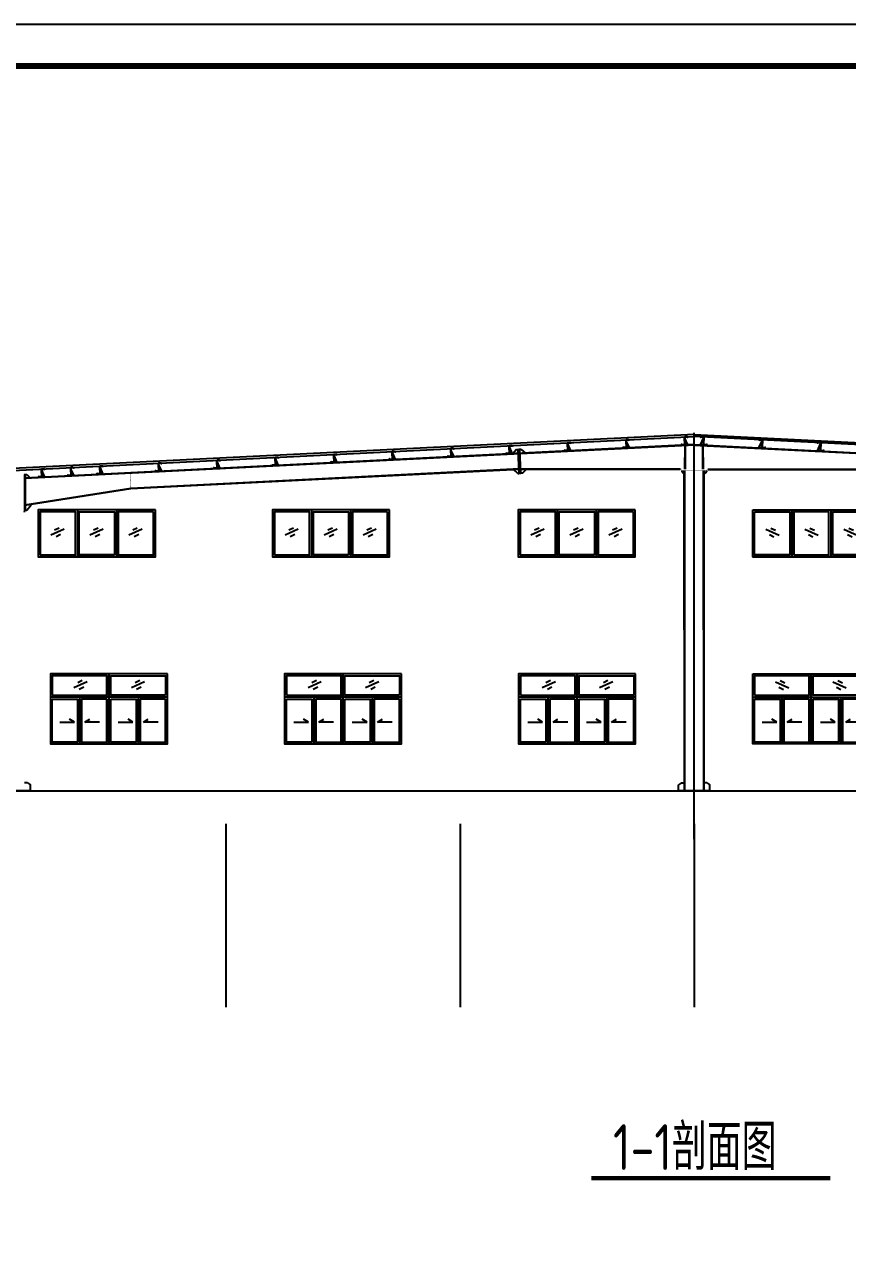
# Model space of a CAD drawing. Extents: x 180850 to 1399066, y 113487 to 334416.
# Drawn here: x 819273 to 840360, y 285484 to 316984 of the extents above; entities that cross this region are included whole.
import ezdxf

# ---------------------------------------------------------------- set-up
doc = ezdxf.new("R2010")
doc.units = 0
doc.header["$LTSCALE"] = 1000
for name, color, linetype in [('AXIS', 3, 'Continuous'), ('DOTE', 1, 'Continuous'), ('GL', 150, 'Continuous'), ('GZ', 50, 'Continuous'), ('LT', 27, 'Continuous'), ('PUB_TITLE', 4, 'Continuous'), ('PZ', 202, 'Continuous'), ('TEXT', 7, 'Continuous')]:
    doc.layers.add(name, color=color, linetype=linetype)
doc.styles.add('C', font='tssdeng.shx', dxfattribs={"height": 3, "bigfont": 'tssdchn.shx'})

# ---------------------------------------------------------------- blocks, each defined once
blk = doc.blocks.new('A$C50290E37')
at = {"color": 8}
for p, q in [((1000, 6000), (1000, 4800)), ((2000, 6000), (2000, 4800)), ((7000, 6000), (7000, 4800)), ((8000, 6000), (8000, 4800)), ((13300, 6000), (13300, 4800)), ((14300, 6000), (14300, 4800)), ((19308, 6000), (19308, 4800)), ((20308, 6000), (20308, 4800)), ((25304, 6000), (25304, 4800)), ((26304, 6000), (26304, 4800)), ((31000, 6000), (31000, 4800)), ((32000, 6000), (32000, 4800)), ((660, 5502), (322, 5350)), ((536, 5535), (418, 5477)), ((572, 5367), (454, 5310)), ((1660, 5502), (1322, 5350)), ((1536, 5535), (1418, 5477)), ((1572, 5367), (1454, 5310)), ((2661, 5503), (2322, 5350)), ((2536, 5535), (2418, 5477)), ((2572, 5367), (2455, 5310)), ((6660, 5502), (6322, 5350)), ((6536, 5535), (6418, 5477)), ((6572, 5367), (6454, 5310)), ((7660, 5502), (7322, 5350)), ((7536, 5535), (7418, 5477)), ((7572, 5367), (7454, 5310)), ((8661, 5503), (8322, 5350)), ((8536, 5535), (8418, 5477)), ((8572, 5367), (8455, 5310)), ((12960, 5502), (12622, 5350)), ((12836, 5535), (12718, 5477)), ((12872, 5367), (12754, 5310)), ((13960, 5502), (13622, 5350)), ((13836, 5535), (13718, 5477)), ((13872, 5367), (13754, 5310)), ((14961, 5503), (14622, 5350)), ((14836, 5535), (14718, 5477)), ((14872, 5367), (14755, 5310)), ((18647, 5503), (18985, 5350)), ((18735, 5367), (18853, 5310)), ((18772, 5535), (18889, 5477)), ((19647, 5502), (19986, 5350)), ((19736, 5367), (19853, 5310)), ((19772, 5535), (19890, 5477)), ((20647, 5502), (20986, 5350)), ((20736, 5367), (20853, 5310)), ((20772, 5535), (20890, 5477)), ((24643, 5503), (24981, 5350)), ((24731, 5367), (24849, 5310)), ((24768, 5535), (24885, 5477)), ((25643, 5502), (25982, 5350)), ((25732, 5367), (25849, 5310)), ((25768, 5535), (25886, 5477)), ((26643, 5502), (26982, 5350)), ((26732, 5367), (26849, 5310)), ((26768, 5535), (26886, 5477)), ((30660, 5502), (30322, 5350)), ((30536, 5535), (30418, 5477)), ((30572, 5367), (30454, 5310)), ((31660, 5502), (31322, 5350)), ((31536, 5535), (31418, 5477)), ((31572, 5367), (31454, 5310)), ((32661, 5503), (32322, 5350)), ((32536, 5535), (32418, 5477)), ((32572, 5367), (32455, 5310)), ((3000, 4800), (0, 4800)), ((9000, 4800), (6000, 4800)), ((15300, 4800), (12300, 4800)), ((18308, 4800), (21308, 4800)), ((24304, 4800), (27304, 4800)), ((33000, 4800), (30000, 4800)), ((1251, 1592), (913, 1440)), ((1126, 1624), (1009, 1567)), ((1808, 1800), (1808, 0)), ((1808, 0), (1808, 1800)), ((2724, 1592), (2386, 1440)), ((2599, 1624), (2482, 1567)), ((7251, 1592), (6913, 1440)), ((7126, 1624), (7009, 1567)), ((7808, 1800), (7808, 0)), ((7808, 0), (7808, 1800)), ((8724, 1592), (8386, 1440)), ((8599, 1624), (8482, 1567)), ((13251, 1592), (12913, 1440)), ((13126, 1624), (13009, 1567)), ((13808, 1800), (13808, 0)), ((13808, 0), (13808, 1800)), ((14724, 1592), (14386, 1440)), ((14599, 1624), (14482, 1567)), ((18892, 1592), (19230, 1440)), ((19016, 1624), (19134, 1567)), ((19808, 1800), (19808, 0)), ((19808, 0), (19808, 1800)), ((20365, 1592), (20703, 1440)), ((20489, 1624), (20607, 1567)), ((24892, 1592), (25230, 1440)), ((25016, 1624), (25134, 1567)), ((25808, 1800), (25808, 0)), ((25808, 0), (25808, 1800)), ((26365, 1592), (26703, 1440)), ((26489, 1624), (26607, 1567)), ((31251, 1592), (30913, 1440)), ((31126, 1624), (31009, 1567)), ((31808, 1800), (31808, 0)), ((31808, 0), (31808, 1800)), ((32724, 1592), (32386, 1440)), ((32599, 1624), (32482, 1567)), ((1162, 1456), (1045, 1399)), ((2635, 1456), (2518, 1399)), ((7162, 1456), (7045, 1399)), ((8635, 1456), (8518, 1399)), ((13162, 1456), (13045, 1399)), ((14635, 1456), (14518, 1399)), ((18980, 1456), (19098, 1399)), ((20453, 1456), (20571, 1399)), ((24980, 1456), (25098, 1399)), ((26453, 1456), (26571, 1399)), ((31162, 1456), (31045, 1399)), ((32635, 1456), (32518, 1399)), ((3308, 1200), (308, 1200)), ((1058, 1200), (1058, 0)), ((2558, 1200), (2558, 0)), ((9308, 1200), (6308, 1200)), ((7058, 1200), (7058, 0)), ((8558, 1200), (8558, 0)), ((15308, 1200), (12308, 1200)), ((13058, 1200), (13058, 0)), ((14558, 1200), (14558, 0)), ((18308, 1200), (21308, 1200)), ((19058, 1200), (19057, 0)), ((20558, 1200), (20558, 0)), ((24308, 1200), (27308, 1200)), ((25058, 1200), (25057, 0)), ((26558, 1200), (26558, 0)), ((33308, 1200), (30308, 1200)), ((31058, 1200), (31058, 0)), ((32558, 1200), (32558, 0)), ((924, 555), (799, 640)), ((1192, 555), (1317, 640)), ((2424, 555), (2299, 640)), ((2692, 556), (2817, 640)), ((6924, 555), (6799, 640)), ((7192, 555), (7317, 640)), ((8424, 555), (8299, 640)), ((8692, 556), (8817, 640)), ((12924, 555), (12799, 640)), ((13192, 555), (13317, 640)), ((14424, 555), (14299, 640)), ((14692, 556), (14817, 640)), ((18924, 556), (18799, 640)), ((19192, 555), (19317, 640)), ((20424, 555), (20299, 640)), ((20692, 555), (20817, 640)), ((24924, 556), (24799, 640)), ((25192, 555), (25317, 640)), ((26424, 555), (26299, 640)), ((26692, 555), (26817, 640)), ((30924, 555), (30799, 640)), ((31192, 555), (31317, 640)), ((32424, 555), (32299, 640)), ((32692, 556), (32817, 640)), ((547, 555), (924, 555)), ((1568, 555), (1192, 555)), ((2047, 555), (2424, 555)), ((3068, 556), (2692, 556)), ((6547, 555), (6924, 555)), ((7568, 555), (7192, 555)), ((8047, 555), (8424, 555)), ((9068, 556), (8692, 556)), ((12547, 555), (12924, 555)), ((13568, 555), (13192, 555)), ((14047, 555), (14424, 555)), ((15068, 556), (14692, 556)), ((18547, 556), (18924, 556)), ((19568, 555), (19192, 555)), ((20047, 555), (20424, 555)), ((21068, 555), (20692, 555)), ((24547, 556), (24924, 556)), ((25568, 555), (25192, 555)), ((26047, 555), (26424, 555)), ((27068, 555), (26692, 555)), ((30547, 555), (30924, 555)), ((31568, 555), (31192, 555)), ((32047, 555), (32424, 555)), ((33068, 556), (32692, 556))]:
    blk.add_line(p, q, dxfattribs=at)
for points in [[(3000, 6000), (0, 6000), (0, 4800), (3000, 4800)], [(9000, 6000), (6000, 6000), (6000, 4800), (9000, 4800)], [(15300, 6000), (12300, 6000), (12300, 4800), (15300, 4800)], [(18308, 6000), (21308, 6000), (21308, 4800), (18308, 4800)], [(24304, 6000), (27304, 6000), (27304, 4800), (24304, 4800)], [(33000, 6000), (30000, 6000), (30000, 4800), (33000, 4800)], [(50, 4850), (950, 4850), (950, 5950), (50, 5950)], [(1950, 4850), (1050, 4850), (1050, 5950), (1950, 5950)], [(2950, 5950), (2050, 5950), (2050, 4850), (2950, 4850)], [(6050, 4850), (6950, 4850), (6950, 5950), (6050, 5950)], [(7950, 4850), (7050, 4850), (7050, 5950), (7950, 5950)], [(8950, 5950), (8050, 5950), (8050, 4850), (8950, 4850)], [(12350, 4850), (13250, 4850), (13250, 5950), (12350, 5950)], [(14250, 4850), (13350, 4850), (13350, 5950), (14250, 5950)], [(15250, 5950), (14350, 5950), (14350, 4850), (15250, 4850)], [(18357, 5950), (19257, 5950), (19257, 4850), (18357, 4850)], [(19358, 4850), (20258, 4850), (20258, 5950), (19358, 5950)], [(21258, 4850), (20358, 4850), (20358, 5950), (21258, 5950)], [(24353, 5950), (25253, 5950), (25253, 4850), (24353, 4850)], [(25354, 4850), (26254, 4850), (26254, 5950), (25354, 5950)], [(27254, 4850), (26354, 4850), (26354, 5950), (27254, 5950)], [(30050, 4850), (30950, 4850), (30950, 5950), (30050, 5950)], [(31950, 4850), (31050, 4850), (31050, 5950), (31950, 5950)], [(32950, 5950), (32050, 5950), (32050, 4850), (32950, 4850)], [(3308, 1800), (308, 1800), (308, 0), (3308, 0)], [(358, 1250), (1758, 1250), (1758, 1750), (358, 1750)], [(3258, 1250), (1858, 1250), (1858, 1750), (3258, 1750)], [(9308, 1800), (6308, 1800), (6308, 0), (9308, 0)], [(6358, 1250), (7758, 1250), (7758, 1750), (6358, 1750)], [(9258, 1250), (7858, 1250), (7858, 1750), (9258, 1750)], [(15308, 1800), (12308, 1800), (12308, 0), (15308, 0)], [(12358, 1250), (13758, 1250), (13758, 1750), (12358, 1750)], [(15258, 1250), (13858, 1250), (13858, 1750), (15258, 1750)], [(18308, 1800), (21308, 1800), (21308, 0), (18308, 0)], [(18358, 1250), (19758, 1250), (19758, 1750), (18358, 1750)], [(21258, 1250), (19858, 1250), (19858, 1750), (21258, 1750)], [(24308, 1800), (27308, 1800), (27308, 0), (24308, 0)], [(24358, 1250), (25758, 1250), (25758, 1750), (24358, 1750)], [(27258, 1250), (25858, 1250), (25858, 1750), (27258, 1750)], [(33308, 1800), (30308, 1800), (30308, 0), (33308, 0)], [(30358, 1250), (31758, 1250), (31758, 1750), (30358, 1750)], [(33258, 1250), (31858, 1250), (31858, 1750), (33258, 1750)], [(358, 1150), (1008, 1150), (1008, 50), (358, 50)], [(1758, 1150), (1108, 1150), (1108, 50), (1758, 50)], [(1858, 1150), (2508, 1150), (2508, 50), (1858, 50)], [(3258, 1150), (2608, 1150), (2608, 50), (3258, 50)], [(6358, 1150), (7008, 1150), (7008, 50), (6358, 50)], [(7758, 1150), (7108, 1150), (7108, 50), (7758, 50)], [(7858, 1150), (8508, 1150), (8508, 50), (7858, 50)], [(9258, 1150), (8608, 1150), (8608, 50), (9258, 50)], [(12358, 1150), (13008, 1150), (13008, 50), (12358, 50)], [(13758, 1150), (13108, 1150), (13108, 50), (13758, 50)], [(13858, 1150), (14508, 1150), (14508, 50), (13858, 50)], [(15258, 1150), (14608, 1150), (14608, 50), (15258, 50)], [(18358, 1150), (19008, 1150), (19008, 50), (18357, 50)], [(19758, 1150), (19108, 1150), (19107, 50), (19758, 50)], [(19858, 1150), (20508, 1150), (20508, 50), (19858, 50)], [(21258, 1150), (20608, 1150), (20608, 50), (21258, 50)], [(24358, 1150), (25008, 1150), (25008, 50), (24357, 50)], [(25758, 1150), (25108, 1150), (25107, 50), (25758, 50)], [(25858, 1150), (26508, 1150), (26508, 50), (25858, 50)], [(27258, 1150), (26608, 1150), (26608, 50), (27258, 50)], [(30358, 1150), (31008, 1150), (31008, 50), (30358, 50)], [(31758, 1150), (31108, 1150), (31108, 50), (31758, 50)], [(31858, 1150), (32508, 1150), (32508, 50), (31858, 50)], [(33258, 1150), (32608, 1150), (32608, 50), (33258, 50)]]:
    blk.add_lwpolyline(points, close=True, dxfattribs=at)

msp = doc.modelspace()

# ---------------------------------------------------------------- linework, layer by layer
at = {"color": 3, "const_width": 117.6, "elevation": -0.86}
msp.add_lwpolyline([(833795.13, 287412.91), (839925.43, 287412.91)], dxfattribs=at)
at = {"layer": 'AXIS'}
for p, q in [((824432.59, 296493.29, -0.66), (824432.59, 291799.17, -0.66)), ((830432.59, 296493.29, -0.8), (830432.59, 291799.17, -0.8)), ((836432.77, 296493.29, -0.86), (836432.77, 291799.17, -0.86))]:
    msp.add_line(p, q, dxfattribs=at)
at = {"layer": 'AXIS', "linetype": 'ByBlock', "elevation": -0.86}
for points in [[(818975.74, 305553.78), (836432.59, 306427.52), (836432.59, 306477.78), (818973.24, 305603.71)], [(853889.45, 305553.78), (836432.59, 306427.52), (836432.59, 306477.78), (853891.95, 305603.71)]]:
    msp.add_lwpolyline(points, close=True, dxfattribs=at)
at = {"layer": 'DOTE'}
for p, q in [((836432.59, 296103.29, -0.86), (836432.59, 306517.79, -0.86)), ((816572.04, 297343.29, -0.86), (855704.25, 297343.29, -0.86))]:
    msp.add_line(p, q, dxfattribs=at)
at = {"layer": 'GL'}
for p, q in [((836450.68, 306205.18, -0.86), (819275.92, 305346.44, -0.86)), ((836450.68, 306217.19, -0.86), (819276.16, 305358.47, -0.86)), ((836196.8, 305590.5, 4.17), (836199.07, 306192.6, 0.84)), ((836210.8, 305590.5, 4.17), (836213.07, 306193.3, 0.83)), ((836414.51, 306217.19, -0.86), (853589.03, 305358.47, -0.86)), ((836414.51, 306205.18, -0.86), (853589.27, 305346.44, -0.86)), ((836654.39, 305590.5, 4.17), (836652.12, 306193.3, 0.83)), ((836668.39, 305590.5, 4.17), (836666.12, 306192.6, 0.84)), ((831966.49, 305592.49, -0.86), (821993.36, 305093.83, -0.86)), ((831967.09, 305580.5, -0.86), (821993.96, 305081.84, -0.86)), ((836070.31, 305591.71, -0.89), (831966.45, 305593.31, -0.86)), ((836070.32, 305580.51, 0.34), (831967.05, 305581.34, -0.86)), ((836794.87, 305580.51, 0.34), (840898.14, 305581.34, -0.86)), ((836794.88, 305591.71, -0.89), (840898.74, 305593.31, -0.86)), ((821992.48, 305093.75, -0.86), (819278.59, 304666.39, -0.86)), ((821992.48, 305093.75, -0.86), (819278.59, 304666.39, -0.86)), ((821993.96, 305081.84, -0.86), (819278.59, 304654.31, -0.86)), ((821993.96, 305081.84, -0.86), (819278.59, 304654.31, -0.86))]:
    msp.add_line(p, q, dxfattribs=at)
at = {"layer": 'GL', "color": 6, "const_width": 10, "elevation": -0.86}
msp.add_lwpolyline([(821973.38, 305493.33), (821993.96, 305081.84)], dxfattribs=at)
msp.add_lwpolyline([(821973.38, 305493.33), (821993.96, 305081.84)], dxfattribs=at)
at = {"layer": 'GZ'}
for p, q in [((836182.59, 297368.29, 3.16), (836180.32, 305552.5, -4.58)), ((836196.59, 297368.29, 3.16), (836194.32, 305552.5, -4.53)), ((836666.32, 305552.5, -9.14), (836668.59, 297368.29, -0.86)), ((836680.32, 305552.5, -9.14), (836682.59, 297368.29, -0.86))]:
    msp.add_line(p, q, dxfattribs=at)
at = {"layer": 'LT', "color": 1, "linetype": 'Continuous'}
for p, q in [((833211.22, 306207.67, -4.86), (833171.37, 306205.68, -4.86)), ((833211.22, 306207.67, -4.86), (833171.37, 306205.68, -4.86)), ((834709.35, 306282.58, -4.86), (834669.49, 306280.59, -4.86)), ((834709.35, 306282.58, -4.86), (834669.49, 306280.59, -4.86)), ((834713.92, 306191.17, -4.86), (834674.07, 306189.18, -4.86)), ((834713.92, 306191.17, -4.86), (834674.07, 306189.18, -4.86)), ((836207.48, 306357.49, -4.86), (836167.62, 306355.49, -4.86)), ((836207.48, 306357.49, -4.86), (836167.62, 306355.49, -4.86)), ((836212.05, 306266.08, -4.86), (836172.19, 306264.09, -4.86)), ((836212.05, 306266.08, -4.86), (836172.19, 306264.09, -4.86)), ((836653.14, 306266.08, -4.86), (836692.99, 306264.09, -4.86)), ((836653.14, 306266.08, -4.86), (836692.99, 306264.09, -4.86)), ((836657.71, 306357.49, -4.86), (836697.56, 306355.49, -4.86)), ((836657.71, 306357.49, -4.86), (836697.56, 306355.49, -4.86)), ((838151.27, 306191.17, -4.86), (838191.12, 306189.18, -4.86)), ((838151.27, 306191.17, -4.86), (838191.12, 306189.18, -4.86)), ((838155.84, 306282.58, -4.86), (838195.69, 306280.59, -4.86)), ((838155.84, 306282.58, -4.86), (838195.69, 306280.59, -4.86)), ((839653.97, 306207.67, -4.86), (839693.82, 306205.68, -4.86)), ((839653.97, 306207.67, -4.86), (839693.82, 306205.68, -4.86)), ((827218.71, 305908.05, -4.86), (827178.85, 305906.05, -4.86)), ((827218.71, 305908.05, -4.86), (827178.85, 305906.05, -4.86)), ((828716.84, 305982.95, -4.86), (828676.98, 305980.96, -4.86)), ((828716.84, 305982.95, -4.86), (828676.98, 305980.96, -4.86)), ((828721.41, 305891.55, -4.86), (828681.55, 305889.55, -4.86)), ((828721.41, 305891.55, -4.86), (828681.55, 305889.55, -4.86)), ((830214.97, 306057.86, -4.86), (830175.11, 306055.87, -4.86)), ((830214.97, 306057.86, -4.86), (830175.11, 306055.87, -4.86)), ((830219.54, 305966.45, -4.86), (830179.68, 305964.46, -4.86)), ((830219.54, 305966.45, -4.86), (830179.68, 305964.46, -4.86)), ((831713.09, 306132.77, -4.86), (831673.24, 306130.77, -4.86)), ((831713.09, 306132.77, -4.86), (831673.24, 306130.77, -4.86)), ((831717.66, 306041.36, -4.86), (831677.81, 306039.37, -4.86)), ((831717.66, 306041.36, -4.86), (831677.81, 306039.37, -4.86)), ((833215.79, 306116.27, -4.86), (833175.94, 306114.27, -4.86)), ((833215.79, 306116.27, -4.86), (833175.94, 306114.27, -4.86)), ((839649.4, 306116.27, -4.86), (839689.25, 306114.27, -4.86)), ((839649.4, 306116.27, -4.86), (839689.25, 306114.27, -4.86)), ((820477.13, 305570.97, -4.86), (820437.27, 305568.97, -4.86)), ((820477.13, 305570.97, -4.86), (820437.27, 305568.97, -4.86)), ((821226.19, 305608.42, -4.86), (821186.34, 305606.43, -4.86)), ((821226.19, 305608.42, -4.86), (821186.34, 305606.43, -4.86)), ((822724.32, 305683.33, -4.86), (822684.47, 305681.33, -4.86)), ((822724.32, 305683.33, -4.86), (822684.47, 305681.33, -4.86)), ((822728.89, 305591.92, -4.86), (822689.04, 305589.93, -4.86)), ((822728.89, 305591.92, -4.86), (822689.04, 305589.93, -4.86)), ((824222.45, 305758.23, -4.86), (824182.6, 305756.24, -4.86)), ((824222.45, 305758.23, -4.86), (824182.6, 305756.24, -4.86)), ((824227.02, 305666.83, -4.86), (824187.17, 305664.83, -4.86)), ((824227.02, 305666.83, -4.86), (824187.17, 305664.83, -4.86)), ((825720.58, 305833.14, -4.86), (825680.72, 305831.15, -4.86)), ((825720.58, 305833.14, -4.86), (825680.72, 305831.15, -4.86)), ((825725.15, 305741.73, -4.86), (825685.29, 305739.74, -4.86)), ((825725.15, 305741.73, -4.86), (825685.29, 305739.74, -4.86)), ((827223.28, 305816.64, -4.86), (827183.42, 305814.65, -4.86)), ((827223.28, 305816.64, -4.86), (827183.42, 305814.65, -4.86)), ((819728.07, 305533.51, -4.86), (819688.21, 305531.52, -4.86)), ((819728.07, 305533.51, -4.86), (819688.21, 305531.52, -4.86)), ((819732.64, 305442.11, -4.86), (819692.78, 305440.12, -4.86)), ((819732.64, 305442.11, -4.86), (819692.78, 305440.12, -4.86)), ((820481.7, 305479.56, -4.86), (820441.84, 305477.57, -4.86)), ((820481.7, 305479.56, -4.86), (820441.84, 305477.57, -4.86)), ((821230.76, 305517.01, -4.86), (821190.91, 305515.02, -4.86)), ((821230.76, 305517.01, -4.86), (821190.91, 305515.02, -4.86))]:
    msp.add_line(p, q, dxfattribs=at)
at = {"layer": 'LT', "elevation": -4.86}
for points in [[(831690.78, 306176.45, -0.41421356), (831700.26, 306186.93), (831755.95, 306189.72), (831770.07, 306176.94), (831772.08, 306179.17), (831757.04, 306192.78), (831697.12, 306189.78, 0.41421356), (831687.63, 306179.29), (831696.47, 306002.51, -0.41421356), (831686.98, 305992.03), (831631.29, 305989.24), (831617.17, 306002.02), (831615.16, 305999.79), (831630.2, 305986.18), (831690.13, 305989.18, 0.41421356), (831699.62, 305999.67), (831690.78, 306176.45)], [(833188.9, 306251.35, -0.41421356), (833198.39, 306261.84), (833254.08, 306264.62), (833268.2, 306251.85), (833270.21, 306254.07), (833255.17, 306267.68), (833195.25, 306264.69, 0.41421356), (833185.76, 306254.2), (833194.6, 306077.42, -0.41421356), (833185.11, 306066.93), (833129.42, 306064.15), (833115.3, 306076.92), (833113.29, 306074.7), (833128.33, 306061.09), (833188.26, 306064.09, 0.41421356), (833197.74, 306074.57), (833188.9, 306251.35)], [(834687.03, 306326.26, -0.41421356), (834696.52, 306336.75), (834752.21, 306339.53), (834766.33, 306326.75), (834768.34, 306328.98), (834753.3, 306342.59), (834693.38, 306339.59, 0.41421356), (834683.89, 306329.1), (834692.73, 306152.33, -0.41421356), (834683.24, 306141.84), (834627.55, 306139.05), (834613.43, 306151.83), (834611.42, 306149.61), (834626.46, 306136), (834686.38, 306138.99, 0.41421356), (834695.87, 306149.48), (834687.03, 306326.26)], [(836185.16, 306401.16, -0.41421356), (836194.65, 306411.65), (836250.34, 306414.44), (836264.46, 306401.66), (836266.47, 306403.89), (836251.43, 306417.49), (836191.5, 306414.5, 0.41421356), (836182.02, 306404.01), (836190.85, 306227.23, -0.41421356), (836181.37, 306216.75), (836125.68, 306213.96), (836111.56, 306226.74), (836109.55, 306224.51), (836124.59, 306210.9), (836184.51, 306213.9, 0.41421356), (836194, 306224.39), (836185.16, 306401.16)], [(836680.03, 306401.16, 0.41421356), (836670.54, 306411.65), (836614.85, 306414.44), (836600.73, 306401.66), (836598.72, 306403.89), (836613.76, 306417.49), (836673.68, 306414.5, -0.41421356), (836683.17, 306404.01), (836674.33, 306227.23, 0.41421356), (836683.82, 306216.75), (836739.51, 306213.96), (836753.63, 306226.74), (836755.64, 306224.51), (836740.6, 306210.9), (836680.68, 306213.9, -0.41421356), (836671.19, 306224.39), (836680.03, 306401.16)], [(838178.15, 306326.26, 0.41421356), (838168.67, 306336.75), (838112.98, 306339.53), (838098.86, 306326.75), (838096.85, 306328.98), (838111.89, 306342.59), (838171.81, 306339.59, -0.41421356), (838181.3, 306329.1), (838172.46, 306152.33, 0.41421356), (838181.95, 306141.84), (838237.64, 306139.05), (838251.76, 306151.83), (838253.77, 306149.61), (838238.73, 306136), (838178.8, 306138.99, -0.41421356), (838169.32, 306149.48), (838178.15, 306326.26)], [(839676.28, 306251.35, 0.41421356), (839666.8, 306261.84), (839611.11, 306264.62), (839596.99, 306251.85), (839594.97, 306254.07), (839610.02, 306267.68), (839669.94, 306264.69, -0.41421356), (839679.43, 306254.2), (839670.59, 306077.42, 0.41421356), (839680.08, 306066.93), (839735.77, 306064.15), (839749.89, 306076.92), (839751.9, 306074.7), (839736.86, 306061.09), (839676.93, 306064.09, -0.41421356), (839667.44, 306074.57), (839676.28, 306251.35)], [(825698.26, 305876.82, -0.41421356), (825707.75, 305887.31), (825763.44, 305890.09), (825777.56, 305877.32), (825779.57, 305879.54), (825764.53, 305893.15), (825704.6, 305890.15, 0.41421356), (825695.12, 305879.67), (825703.96, 305702.89, -0.41421356), (825694.47, 305692.4), (825638.78, 305689.62), (825624.66, 305702.39), (825622.65, 305700.17), (825637.69, 305686.56), (825697.61, 305689.55, 0.41421356), (825707.1, 305700.04), (825698.26, 305876.82)], [(827196.39, 305951.73, -0.41421356), (827205.88, 305962.21), (827261.57, 305965), (827275.69, 305952.22), (827277.7, 305954.45), (827262.66, 305968.06), (827202.73, 305965.06, 0.41421356), (827193.24, 305954.57), (827202.08, 305777.79, -0.41421356), (827192.6, 305767.31), (827136.91, 305764.52), (827122.79, 305777.3), (827120.77, 305775.07), (827135.82, 305761.46), (827195.74, 305764.46, 0.41421356), (827205.23, 305774.95), (827196.39, 305951.73)], [(828694.52, 306026.63, -0.41421356), (828704.01, 306037.12), (828759.7, 306039.9), (828773.82, 306027.13), (828775.83, 306029.35), (828760.79, 306042.96), (828700.86, 306039.97, 0.41421356), (828691.37, 306029.48), (828700.21, 305852.7, -0.41421356), (828690.72, 305842.21), (828635.04, 305839.43), (828620.92, 305852.2), (828618.9, 305849.98), (828633.94, 305836.37), (828693.87, 305839.37, 0.41421356), (828703.36, 305849.85), (828694.52, 306026.63)], [(830192.65, 306101.54, -0.41421356), (830202.14, 306112.03), (830257.82, 306114.81), (830271.94, 306102.04), (830273.96, 306104.26), (830258.91, 306117.87), (830198.99, 306114.87, 0.41421356), (830189.5, 306104.39), (830198.34, 305927.61, -0.41421356), (830188.85, 305917.12), (830133.16, 305914.34), (830119.04, 305927.11), (830117.03, 305924.89), (830132.07, 305911.28), (830192, 305914.27, 0.41421356), (830201.49, 305924.76), (830192.65, 306101.54)], [(819705.75, 305577.19, -0.41421356), (819715.24, 305587.68), (819770.92, 305590.47), (819785.04, 305577.69), (819787.06, 305579.91), (819772.02, 305593.52), (819712.09, 305590.53, 0.41421356), (819702.6, 305580.04), (819711.44, 305403.26, -0.41421356), (819701.95, 305392.77), (819646.27, 305389.99), (819632.15, 305402.77), (819630.13, 305400.54), (819645.17, 305386.93), (819705.1, 305389.93, 0.41421356), (819714.59, 305400.42), (819705.75, 305577.19)], [(820454.81, 305614.65, -0.41421356), (820464.3, 305625.13), (820519.99, 305627.92), (820534.11, 305615.14), (820536.12, 305617.37), (820521.08, 305630.98), (820461.15, 305627.98, 0.41421356), (820451.67, 305617.49), (820460.51, 305440.71, -0.41421356), (820451.02, 305430.23), (820395.33, 305427.44), (820381.21, 305440.22), (820379.2, 305437.99), (820394.24, 305424.39), (820454.16, 305427.38, 0.41421356), (820463.65, 305437.87), (820454.81, 305614.65)], [(821203.88, 305652.1, -0.41421356), (821213.36, 305662.59), (821269.05, 305665.37), (821283.17, 305652.6), (821285.19, 305654.82), (821270.14, 305668.43), (821210.22, 305665.43, 0.41421356), (821200.73, 305654.95), (821209.57, 305478.17, -0.41421356), (821200.08, 305467.68), (821144.39, 305464.9), (821130.27, 305477.67), (821128.26, 305475.45), (821143.3, 305461.84), (821203.23, 305464.83, 0.41421356), (821212.72, 305475.32), (821203.88, 305652.1)], [(822702.01, 305727.01, -0.41421356), (822711.49, 305737.49), (822767.18, 305740.28), (822781.3, 305727.5), (822783.31, 305729.73), (822768.27, 305743.34), (822708.35, 305740.34, 0.41421356), (822698.86, 305729.85), (822707.7, 305553.07, -0.41421356), (822698.21, 305542.59), (822642.52, 305539.8), (822628.4, 305552.58), (822626.39, 305550.35), (822641.43, 305536.74), (822701.36, 305539.74, 0.41421356), (822710.84, 305550.23), (822702.01, 305727.01)], [(824200.13, 305801.91, -0.41421356), (824209.62, 305812.4), (824265.31, 305815.18), (824279.43, 305802.41), (824281.44, 305804.63), (824266.4, 305818.24), (824206.48, 305815.25, 0.41421356), (824196.99, 305804.76), (824205.83, 305627.98, -0.41421356), (824196.34, 305617.49), (824140.65, 305614.71), (824126.53, 305627.48), (824124.52, 305625.26), (824139.56, 305611.65), (824199.48, 305614.65, 0.41421356), (824208.97, 305625.13), (824200.13, 305801.91)]]:
    msp.add_lwpolyline(points, format="xyb", dxfattribs=at)
at = {"layer": 'LT', "elevation": -0.86}
for points in [[(833189.15, 306246.36), (833195.15, 306246.66), (833204.73, 306054.9), (833198.74, 306054.6)], [(833195.65, 306236.67), (833204.73, 306054.9), (833274.63, 306058.39)], [(834687.28, 306321.26), (834693.28, 306321.56), (834702.86, 306129.8), (834696.87, 306129.5)], [(834693.77, 306311.58), (834702.86, 306129.8), (834772.76, 306133.3)], [(836185.41, 306396.17), (836191.4, 306396.47), (836200.99, 306204.71), (836195, 306204.41)], [(836191.9, 306386.48), (836200.99, 306204.71), (836270.89, 306208.21)], [(836673.28, 306386.48), (836664.2, 306204.71), (836594.3, 306208.21)], [(836679.78, 306396.17), (836673.78, 306396.47), (836664.2, 306204.71), (836670.19, 306204.41)], [(838171.41, 306311.58), (838162.32, 306129.8), (838092.43, 306133.3)], [(838177.91, 306321.26), (838171.91, 306321.56), (838162.32, 306129.8), (838168.32, 306129.5)], [(839669.54, 306236.67), (839660.45, 306054.9), (839590.55, 306058.39)], [(839676.03, 306246.36), (839670.04, 306246.66), (839660.45, 306054.9), (839666.45, 306054.6)], [(825698.51, 305871.83), (825704.5, 305872.13), (825714.09, 305680.37), (825708.1, 305680.07)], [(827196.64, 305946.73), (827202.63, 305947.03), (827212.22, 305755.27), (827206.23, 305754.97)], [(827203.13, 305937.04), (827212.22, 305755.27), (827282.12, 305758.77)], [(828694.77, 306021.64), (828700.76, 306021.94), (828710.35, 305830.18), (828704.36, 305829.88)], [(828701.26, 306011.95), (828710.35, 305830.18), (828780.25, 305833.67)], [(830192.9, 306096.55), (830198.89, 306096.85), (830208.48, 305905.08), (830202.49, 305904.78)], [(830199.39, 306086.86), (830208.48, 305905.08), (830278.38, 305908.58)], [(831691.03, 306171.45), (831697.02, 306171.75), (831706.61, 305979.99), (831700.61, 305979.69)], [(831697.52, 306161.76), (831706.61, 305979.99), (831776.5, 305983.49)], [(819706, 305572.2), (819711.99, 305572.5), (819721.58, 305380.74), (819715.59, 305380.44)], [(819712.49, 305562.51), (819721.58, 305380.74), (819791.48, 305384.23)], [(820455.06, 305609.65), (820461.05, 305609.95), (820470.64, 305418.19), (820464.65, 305417.89)], [(820461.55, 305599.97), (820470.64, 305418.19), (820540.54, 305421.69)], [(821204.13, 305647.11), (821210.12, 305647.41), (821219.71, 305455.65), (821213.71, 305455.35)], [(821210.62, 305637.42), (821219.71, 305455.65), (821289.61, 305459.14)], [(822702.25, 305722.01), (822708.25, 305722.31), (822717.84, 305530.55), (822711.84, 305530.25)], [(822708.75, 305712.33), (822717.84, 305530.55), (822787.73, 305534.05)], [(824200.38, 305796.92), (824206.38, 305797.22), (824215.96, 305605.46), (824209.97, 305605.16)], [(824206.88, 305787.23), (824215.96, 305605.46), (824285.86, 305608.95)], [(825705, 305862.14), (825714.09, 305680.37), (825783.99, 305683.86)]]:
    msp.add_lwpolyline(points, close=True, dxfattribs=at)
at = {"layer": 'LT', "color": 1, "linetype": 'Continuous'}
for points in [[(833188.75, 306194.29, -4.86), (833187.53, 306218.75, -4.86), (833197.74, 306194.74, -4.86), (833196.52, 306219.2, -4.86)], [(833188.75, 306194.29, -4.86), (833187.53, 306218.75, -4.86), (833197.74, 306194.74, -4.86), (833196.52, 306219.2, -4.86)], [(834686.88, 306269.19, -4.86), (834685.66, 306293.65, -4.86), (834695.87, 306269.64, -4.86), (834694.65, 306294.1, -4.86)], [(834686.88, 306269.19, -4.86), (834685.66, 306293.65, -4.86), (834695.87, 306269.64, -4.86), (834694.65, 306294.1, -4.86)], [(834690.23, 306202.25, -4.86), (834691.45, 306177.79, -4.86), (834699.22, 306202.7, -4.86), (834700.44, 306178.24, -4.86)], [(834690.23, 306202.25, -4.86), (834691.45, 306177.79, -4.86), (834699.22, 306202.7, -4.86), (834700.44, 306178.24, -4.86)], [(836185.01, 306344.1, -4.86), (836183.79, 306368.56, -4.86), (836194, 306344.55, -4.86), (836192.78, 306369.01, -4.86)], [(836185.01, 306344.1, -4.86), (836183.79, 306368.56, -4.86), (836194, 306344.55, -4.86), (836192.78, 306369.01, -4.86)], [(836188.36, 306277.15, -4.86), (836189.58, 306252.69, -4.86), (836197.35, 306277.6, -4.86), (836198.57, 306253.14, -4.86)], [(836188.36, 306277.15, -4.86), (836189.58, 306252.69, -4.86), (836197.35, 306277.6, -4.86), (836198.57, 306253.14, -4.86)], [(836676.83, 306277.15, -4.86), (836675.61, 306252.69, -4.86), (836667.84, 306277.6, -4.86), (836666.62, 306253.14, -4.86)], [(836676.83, 306277.15, -4.86), (836675.61, 306252.69, -4.86), (836667.84, 306277.6, -4.86), (836666.62, 306253.14, -4.86)], [(836680.18, 306344.1, -4.86), (836681.4, 306368.56, -4.86), (836671.19, 306344.55, -4.86), (836672.41, 306369.01, -4.86)], [(836680.18, 306344.1, -4.86), (836681.4, 306368.56, -4.86), (836671.19, 306344.55, -4.86), (836672.41, 306369.01, -4.86)], [(838174.96, 306202.25, -4.86), (838173.73, 306177.79, -4.86), (838165.97, 306202.7, -4.86), (838164.75, 306178.24, -4.86)], [(838174.96, 306202.25, -4.86), (838173.73, 306177.79, -4.86), (838165.97, 306202.7, -4.86), (838164.75, 306178.24, -4.86)], [(838178.31, 306269.19, -4.86), (838179.53, 306293.65, -4.86), (838169.32, 306269.64, -4.86), (838170.54, 306294.1, -4.86)], [(838178.31, 306269.19, -4.86), (838179.53, 306293.65, -4.86), (838169.32, 306269.64, -4.86), (838170.54, 306294.1, -4.86)], [(839676.43, 306194.29, -4.86), (839677.66, 306218.75, -4.86), (839667.45, 306194.74, -4.86), (839668.67, 306219.2, -4.86)], [(839676.43, 306194.29, -4.86), (839677.66, 306218.75, -4.86), (839667.45, 306194.74, -4.86), (839668.67, 306219.2, -4.86)], [(827196.24, 305894.66, -4.86), (827195.02, 305919.12, -4.86), (827205.23, 305895.11, -4.86), (827204.01, 305919.57, -4.86)], [(827196.24, 305894.66, -4.86), (827195.02, 305919.12, -4.86), (827205.23, 305895.11, -4.86), (827204.01, 305919.57, -4.86)], [(828694.37, 305969.57, -4.86), (828693.15, 305994.03, -4.86), (828703.36, 305970.02, -4.86), (828702.13, 305994.48, -4.86)], [(828694.37, 305969.57, -4.86), (828693.15, 305994.03, -4.86), (828703.36, 305970.02, -4.86), (828702.13, 305994.48, -4.86)], [(828697.72, 305902.62, -4.86), (828698.94, 305878.16, -4.86), (828706.7, 305903.07, -4.86), (828707.93, 305878.61, -4.86)], [(828697.72, 305902.62, -4.86), (828698.94, 305878.16, -4.86), (828706.7, 305903.07, -4.86), (828707.93, 305878.61, -4.86)], [(830192.5, 306044.48, -4.86), (830191.27, 306068.94, -4.86), (830201.49, 306044.92, -4.86), (830200.26, 306069.38, -4.86)], [(830192.5, 306044.48, -4.86), (830191.27, 306068.94, -4.86), (830201.49, 306044.92, -4.86), (830200.26, 306069.38, -4.86)], [(830195.84, 305977.53, -4.86), (830197.07, 305953.07, -4.86), (830204.83, 305977.98, -4.86), (830206.06, 305953.52, -4.86)], [(830195.84, 305977.53, -4.86), (830197.07, 305953.07, -4.86), (830204.83, 305977.98, -4.86), (830206.06, 305953.52, -4.86)], [(831690.63, 306119.38, -4.86), (831689.4, 306143.84, -4.86), (831699.61, 306119.83, -4.86), (831698.39, 306144.29, -4.86)], [(831690.63, 306119.38, -4.86), (831689.4, 306143.84, -4.86), (831699.61, 306119.83, -4.86), (831698.39, 306144.29, -4.86)], [(831693.97, 306052.44, -4.86), (831695.2, 306027.98, -4.86), (831702.96, 306052.88, -4.86), (831704.18, 306028.42, -4.86)], [(831693.97, 306052.44, -4.86), (831695.2, 306027.98, -4.86), (831702.96, 306052.88, -4.86), (831704.18, 306028.42, -4.86)], [(833192.1, 306127.34, -4.86), (833193.32, 306102.88, -4.86), (833201.09, 306127.79, -4.86), (833202.31, 306103.33, -4.86)], [(833192.1, 306127.34, -4.86), (833193.32, 306102.88, -4.86), (833201.09, 306127.79, -4.86), (833202.31, 306103.33, -4.86)], [(839673.09, 306127.34, -4.86), (839671.86, 306102.88, -4.86), (839664.1, 306127.79, -4.86), (839662.87, 306103.33, -4.86)], [(839673.09, 306127.34, -4.86), (839671.86, 306102.88, -4.86), (839664.1, 306127.79, -4.86), (839662.87, 306103.33, -4.86)], [(820454.66, 305557.58, -4.86), (820453.44, 305582.04, -4.86), (820463.65, 305558.03, -4.86), (820462.43, 305582.49, -4.86)], [(820454.66, 305557.58, -4.86), (820453.44, 305582.04, -4.86), (820463.65, 305558.03, -4.86), (820462.43, 305582.49, -4.86)], [(821203.73, 305595.04, -4.86), (821202.5, 305619.5, -4.86), (821212.71, 305595.49, -4.86), (821211.49, 305619.95, -4.86)], [(821203.73, 305595.04, -4.86), (821202.5, 305619.5, -4.86), (821212.71, 305595.49, -4.86), (821211.49, 305619.95, -4.86)], [(822701.85, 305669.94, -4.86), (822700.63, 305694.4, -4.86), (822710.84, 305670.39, -4.86), (822709.62, 305694.85, -4.86)], [(822701.85, 305669.94, -4.86), (822700.63, 305694.4, -4.86), (822710.84, 305670.39, -4.86), (822709.62, 305694.85, -4.86)], [(822705.2, 305603, -4.86), (822706.42, 305578.54, -4.86), (822714.19, 305603.45, -4.86), (822715.41, 305578.99, -4.86)], [(822705.2, 305603, -4.86), (822706.42, 305578.54, -4.86), (822714.19, 305603.45, -4.86), (822715.41, 305578.99, -4.86)], [(824199.98, 305744.85, -4.86), (824198.76, 305769.31, -4.86), (824208.97, 305745.3, -4.86), (824207.75, 305769.76, -4.86)], [(824199.98, 305744.85, -4.86), (824198.76, 305769.31, -4.86), (824208.97, 305745.3, -4.86), (824207.75, 305769.76, -4.86)], [(824203.33, 305677.9, -4.86), (824204.55, 305653.44, -4.86), (824212.32, 305678.35, -4.86), (824213.54, 305653.89, -4.86)], [(824203.33, 305677.9, -4.86), (824204.55, 305653.44, -4.86), (824212.32, 305678.35, -4.86), (824213.54, 305653.89, -4.86)], [(825698.11, 305819.76, -4.86), (825696.89, 305844.22, -4.86), (825707.1, 305820.21, -4.86), (825705.88, 305844.67, -4.86)], [(825698.11, 305819.76, -4.86), (825696.89, 305844.22, -4.86), (825707.1, 305820.21, -4.86), (825705.88, 305844.67, -4.86)], [(825701.46, 305752.81, -4.86), (825702.68, 305728.35, -4.86), (825710.45, 305753.26, -4.86), (825711.67, 305728.8, -4.86)], [(825701.46, 305752.81, -4.86), (825702.68, 305728.35, -4.86), (825710.45, 305753.26, -4.86), (825711.67, 305728.8, -4.86)], [(827199.59, 305827.72, -4.86), (827200.81, 305803.26, -4.86), (827208.58, 305828.17, -4.86), (827209.8, 305803.71, -4.86)], [(827199.59, 305827.72, -4.86), (827200.81, 305803.26, -4.86), (827208.58, 305828.17, -4.86), (827209.8, 305803.71, -4.86)], [(819705.6, 305520.13, -4.86), (819704.37, 305544.59, -4.86), (819714.59, 305520.58, -4.86), (819713.36, 305545.04, -4.86)], [(819705.6, 305520.13, -4.86), (819704.37, 305544.59, -4.86), (819714.59, 305520.58, -4.86), (819713.36, 305545.04, -4.86)], [(819708.94, 305453.18, -4.86), (819710.17, 305428.72, -4.86), (819717.93, 305453.63, -4.86), (819719.16, 305429.17, -4.86)], [(819708.94, 305453.18, -4.86), (819710.17, 305428.72, -4.86), (819717.93, 305453.63, -4.86), (819719.16, 305429.17, -4.86)], [(820458.01, 305490.64, -4.86), (820459.23, 305466.18, -4.86), (820467, 305491.09, -4.86), (820468.22, 305466.63, -4.86)], [(820458.01, 305490.64, -4.86), (820459.23, 305466.18, -4.86), (820467, 305491.09, -4.86), (820468.22, 305466.63, -4.86)], [(821207.07, 305528.09, -4.86), (821208.3, 305503.63, -4.86), (821216.06, 305528.54, -4.86), (821217.29, 305504.08, -4.86)], [(821207.07, 305528.09, -4.86), (821208.3, 305503.63, -4.86), (821216.06, 305528.54, -4.86), (821217.29, 305504.08, -4.86)]]:
    msp.add_solid(points, dxfattribs=at)
at = {"layer": 'PUB_TITLE'}
msp.add_lwpolyline([(797760.18, 253984.16), (886860.18, 253984.16), (886860.18, 316984.16), (797760.18, 316984.16)], close=True, dxfattribs=at)
at = {"layer": 'PUB_TITLE', "const_width": 159.09}
msp.add_lwpolyline([(799875.42, 255044.79), (799875.42, 315923.52), (885360.18, 315923.52), (885360.18, 255044.79)], close=True, dxfattribs=at)
at = {"layer": 'PZ'}
for p, q in [((831881.6, 306088.87, -2.86), (831781.89, 305983.76, -4.88)), ((831881.6, 306088.87, -2.86), (831781.89, 305983.76, -4.88)), ((831881.6, 306088.87, -2.86), (831921.55, 306090.86, -2.86)), ((831881.6, 306088.87, -2.86), (831921.55, 306090.86, -2.86)), ((832001.45, 306094.86, -2.86), (831961.5, 306092.86, -2.86)), ((832001.45, 306094.86, -2.86), (831961.5, 306092.86, -2.86)), ((832001.45, 306094.86, -2.86), (832111.15, 306000.22, -4.88)), ((832001.45, 306094.86, -2.86), (832111.15, 306000.22, -4.88)), ((831912.12, 305478.38, -0.86), (831809.43, 305573.37, -0.86)), ((831912.12, 305478.38, -0.86), (831809.43, 305573.37, -0.86)), ((832031.97, 305484.37, -0.86), (832128.51, 305580.02, -0.86)), ((832031.97, 305484.37, -0.86), (832128.51, 305580.02, -0.86)), ((836070.32, 305592.5, 3.65), (836070.32, 305580.51, 0.34)), ((836120.32, 305552.5, -0.28), (836120.32, 305522.5, -0.28)), ((836120.32, 305552.5, -0.28), (836120.32, 305522.5, -0.28)), ((836740.32, 305552.5, -0.28), (836740.32, 305522.5, -0.28)), ((836740.32, 305552.5, -0.28), (836740.32, 305522.5, -0.28)), ((836744.87, 305552.5, -0.28), (836744.87, 305522.5, -0.28)), ((836744.87, 305552.5, -0.28), (836744.87, 305522.5, -0.28)), ((836790.32, 305592.5, 3.65), (836790.32, 305578.5, -0.21)), ((836794.87, 305592.5, 3.65), (836794.87, 305580.51, 0.34)), ((819258.59, 305453.29, -4.89), (819298.59, 305453.29, -4.89)), ((819278.59, 304534.59, -4.89), (819278.59, 305453.29, -4.89)), ((819298.59, 305453.29, -4.89), (819328.59, 305453.89, -4.89)), ((819298.59, 305453.29, -4.89), (819328.59, 305453.89, -4.89)), ((819298.59, 304534.59, -4.89), (819298.59, 305453.29, -4.89)), ((819328.59, 305453.89, -4.89), (819425.03, 305353.31, -4.89)), ((831912.12, 305478.38, -0.86), (831952.07, 305480.37, -0.86)), ((831912.12, 305478.38, -0.86), (831952.07, 305480.37, -0.86)), ((832031.97, 305484.37, -0.86), (831992.02, 305482.37, -0.86)), ((832031.97, 305484.37, -0.86), (831992.02, 305482.37, -0.86)), ((836120.32, 305522.5, -0.28), (836180.32, 305455.67, -4.5)), ((836740.32, 305522.5, -0.28), (836680.32, 305466.73, -9.07)), ((836744.87, 305522.5, -0.28), (836684.87, 305455.67, -4.5)), ((819328.59, 304534.59, -4.89), (819441.75, 304671.22, -4.89)), ((819272.59, 304484.59, -8.75), (819278.59, 304534.59, -4.89)), ((819278.59, 304534.59, -4.89), (819298.59, 304534.59, -4.89)), ((819278.59, 304534.59, -4.89), (819298.59, 304534.59, -4.89)), ((819298.59, 304534.59, -4.89), (819328.59, 304534.59, -4.89)), ((819347.59, 297543.29, 1.14), (819272.59, 297543.29, 1.14)), ((819347.59, 297543.29, 1.14), (819422.59, 297493.29, 1.14)), ((819422.59, 297368.29, 1.14), (819422.59, 297493.29, 1.14)), ((836107.59, 297543.29, 1.14), (836032.59, 297493.29, 1.14)), ((836032.59, 297368.29, 1.14), (836032.59, 297493.29, 1.14)), ((836107.59, 297543.29, 1.14), (836182.59, 297543.29, 1.14)), ((836757.59, 297543.29, 1.14), (836682.59, 297543.29, 1.14)), ((836757.59, 297543.29, 1.14), (836832.59, 297493.29, 1.14)), ((836832.59, 297368.29, 1.14), (836832.59, 297493.29, 1.14))]:
    msp.add_line(p, q, dxfattribs=at)
at = {"layer": 'PZ', "elevation": -0.86}
for points in [[(831972.05, 305481.37), (831952.07, 305480.37), (831921.55, 306090.86), (831941.52, 306091.86)], [(831972.05, 305481.37), (831952.07, 305480.37), (831921.55, 306090.86), (831941.52, 306091.86)], [(831972.05, 305481.37), (831992.02, 305482.37), (831961.5, 306092.86), (831941.52, 306091.86)], [(831972.05, 305481.37), (831992.02, 305482.37), (831961.5, 306092.86), (831941.52, 306091.86)]]:
    msp.add_lwpolyline(points, close=True, dxfattribs=at)
at = {"layer": 'PZ'}
for points, const_width, elevation in [([(836070.32, 305580.51), (836070.32, 305592.5), (836790.32, 305590.55), (836790.24, 305578.55), (836740.32, 305572.5), (836120.32, 305572.5), (836070.32, 305580.51)], 2, -0.83), ([(836120.32, 305552.5), (836740.32, 305552.5), (836740.32, 305572.5), (836120.32, 305572.5)], 2, -0.28), ([(818522.59, 297343.29), (819422.59, 297343.29), (819422.59, 297368.29), (818522.59, 297368.29)], 2.25, -0.86), ([(836032.59, 297343.29), (836832.59, 297343.29), (836832.59, 297368.29), (836032.59, 297368.29)], 2.25, -0.86), ([(836439.59, 297543.29), (836425.59, 297543.29), (836425.59, 297368.29), (836439.59, 297368.29)], 2.25, -0.86)]:
    msp.add_lwpolyline(points, close=True, dxfattribs=dict(at, const_width=const_width, elevation=elevation))

# ---------------------------------------------------------------- block references
msp.add_blockref('A$C50290E37', (819624.92, 298543.36, -0.86))

# ---------------------------------------------------------------- texts
at = {"layer": 'TEXT', "style": 'C', "width": 0.8}
msp.add_text('1-1剖面图', height=1176, dxfattribs=at).set_placement((834354.24, 287621.73, -0.86))

doc.saveas('drawing.dxf')
